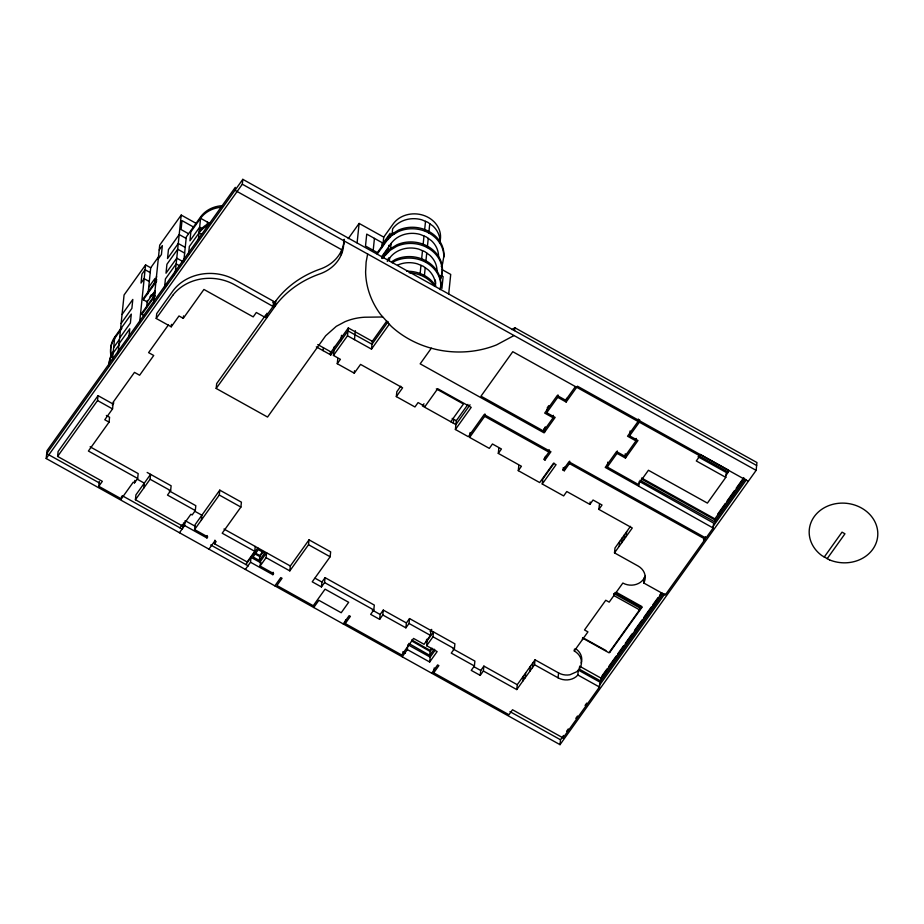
<?xml version="1.0" encoding="UTF-8"?>
<svg xmlns="http://www.w3.org/2000/svg" width="924" height="924" viewBox="0 0 924 924"><rect width="100%" height="100%" fill="white"/><g stroke="black" fill="none" stroke-linecap="round" stroke-linejoin="round"><path stroke-width="1.39" d="M512 329.625L514.83 327.72L756.941 462.543L756.132 470.362L560.013 744.663L46.2 458.523L47.009 450.704L235.273 187.376L234.973 190.309L341.799 249.792L341.291 254.678M98.787 486.301L102.345 481.335L57.6 456.421L58.108 451.524L98.048 395.657L113.051 404.019L112.543 408.905L104.782 419.75L109.067 422.141L88.404 451.039L137.676 478.47L134.534 482.859L133.264 482.155L121.333 498.856L98.787 486.301L99.295 481.416M57.6 456.421L97.54 400.542L98.048 395.657M112.428 359.563L114.749 337.029M109.067 422.141L109.575 417.255L106.364 415.465M118.099 352.749L124.07 294.999L145.588 264.911L150.716 267.764L148.048 293.647M128.99 336.428L129.787 328.771L119.023 343.809M121.333 498.856L121.587 496.407M139.616 322.684L145.588 264.911M143.751 315.511L141.822 314.437L141.973 312.947L154.435 295.518M154.377 297.332L155.036 290.945L147.193 301.917L143.335 299.78L143.486 298.29L156.78 279.695M146.662 307.034L147.343 300.427M152.807 299.526L153.465 293.139M154.458 283.587L154.978 278.482L148.706 287.26M134.534 482.859L134.788 480.411M153.731 302.933L159.702 245.16L181.22 215.073L196.304 223.469M156.017 281.393L156.549 276.288M135.412 499.745L135.92 494.86L150.577 474.358L150.081 479.244L135.412 499.745L182.513 525.987L190.898 514.252L192.169 514.957L195.31 510.568L195.807 505.682L169.196 490.863M137.676 478.47L138.173 473.585L90.113 446.812M156.225 318.468L156.733 313.582L173.25 290.471A45.484 39.466 5.9 0 1 235.043 279.845L273.689 301.374L273.054 306.445L265.2 317.429L256.329 312.497L253.199 316.886L203.927 289.455L183.275 318.353L178.99 315.962L171.229 326.819L156.225 318.468L172.753 295.368M143.798 488.022L144.306 483.137L137.353 479.267M175.375 271.552L181.22 215.073M171.229 326.819L171.483 324.37M183.98 259.482L186.313 236.948L200.982 216.412A28.563 24.786 5.9 0 1 222.222 205.694M188.554 254.169L189.351 246.512L199.318 232.571A28.563 24.786 5.9 0 1 208.986 224.786M183.275 318.353L183.53 315.904M195.31 510.568L167.487 495.079L170.628 490.679L171.125 485.793L147.159 472.453M198.394 239.316L200.727 216.782M207.265 224.694L207.53 222.141M183.01 527.766L183.518 522.88M179.452 532.732L184.604 525.537L184.985 521.864M184.604 525.537L206.93 537.964L207.704 536.89L194.583 529.579L195.091 524.693L219.785 490.136L241.407 502.171L240.898 507.068L222.199 533.217L254.735 551.328L247.135 561.965L214.541 543.809L214.911 540.147M201.374 520.085L201.871 515.199L194.976 511.353M382.594 316.99L364.68 317.221A53.939 46.812 5.9 0 0 344.975 321.702L336.301 326.322L325.664 335.77L267.544 417.059L216.181 388.461L216.69 383.576L266.124 314.426M46.2 458.523L242.319 184.222L242.816 179.337L756.641 465.477M206.93 537.964L207.184 535.527M194.583 529.579L219.288 495.021L219.785 490.136M266.459 318.133L266.967 313.248M274.301 307.161L274.809 302.275L277.581 298.614A99.85 86.648 5.9 0 1 320.351 269.023A39.616 34.373 5.9 0 0 340.355 252.783L341.903 249.572A39.616 34.373 5.9 0 0 344.19 239.281L343.693 244.167A39.616 34.373 5.9 0 1 341.406 254.458L339.847 257.669A39.616 34.373 5.9 0 1 319.843 273.908A99.85 86.648 5.9 0 0 277.073 303.511L216.181 388.461M275.26 305.902L275.768 301.016M245.368 569.438L250.52 562.242L251.028 557.357L260.949 562.878M254.735 551.328L255.232 546.442M259.332 560.475L264.564 553.153L258.293 549.664L253.06 556.976L259.332 560.475L259.84 555.578L262.832 551.397M260.094 566.066L260.591 561.168L266.597 552.771L266.1 557.657L260.094 566.066L273.62 573.596L272.846 574.682L250.52 562.242M272.846 574.682L273.1 572.233M266.1 557.657L289.824 570.882L290.332 565.996L309.032 539.835L330.653 551.871L330.145 556.768L312.231 581.82L321.437 586.948L324.567 582.559L325.075 577.662L374.301 605.081L373.793 609.967L370.651 614.356L379.649 619.357L382.779 614.968L383.287 610.083L406.398 622.961L405.89 627.846L382.779 614.968M323.111 350.658L323.412 347.724M289.824 570.882L308.524 544.721L309.032 539.835M330.214 354.608L330.515 351.674M316.32 346.87L330.815 354.943L331.115 351.963L348.313 327.951L372.291 341.303L371.483 349.122L347.505 335.77L348.313 327.951M549.156 449.688L548.902 452.136L543.751 459.332L545.021 460.037L550.935 451.755L484.164 414.576L468.341 436.706L455.393 429.498L471.217 407.368L437.722 388.715L425.04 406.456L418.087 402.575L414.945 406.964L396.327 396.604L402.61 387.826L360.556 364.403L354.273 373.181L337.26 363.709L340.402 359.321L333.448 355.44L334.373 346.454M337.26 363.709L337.768 358.812M340.933 340.783L341.499 335.32M321.437 586.948L321.933 582.051L325.075 577.662M357.103 242.908L359.124 223.423L383.726 237.122L382.825 245.853M354.469 339.639L355.382 330.723M354.273 373.181L354.527 370.732M373.204 250.3L374.439 238.38M441.245 266.47L442.55 263.941L443.959 255.567A30.885 26.808 5.9 0 0 398.359 230.168L391.845 234.13L386.786 239.455L377.373 252.622L377.223 254.112L386.636 240.945L391.695 235.62L398.209 231.658A30.885 26.808 5.9 0 1 443.797 257.057M381.589 247.967L382.143 242.677L366.736 234.095L365.5 246.003L377.373 252.622M430.942 630.491L430.434 635.377L424.058 644.294L413.548 638.438L401.709 655L345.253 623.561L345.634 619.889M383.552 257.796L385.273 254.112L390.332 248.799L396.846 244.837A30.885 26.808 5.9 0 1 442.434 270.224L441.187 277.119M386.024 253.938L386.29 251.282M387.537 239.27L387.814 236.625M388.242 251.963L388.646 247.99L381.589 257.865L381.716 256.618L391.129 243.451A25.618 22.222 5.9 0 1 420.189 234.442L426.299 236.948L431.496 240.737A25.618 22.222 5.9 0 1 438.53 256.803M388.773 246.743L388.935 245.253M389.755 237.306L390.159 233.333L383.102 243.208M389.339 260.741L389.616 258.108A25.618 22.222 5.9 0 1 418.676 249.099L424.786 251.617L429.983 255.394A25.618 22.222 5.9 0 1 437.017 271.471M390.586 248.718L391.129 243.451M391.961 235.366L392.642 228.782A25.618 22.222 5.9 0 1 421.714 219.773L427.812 222.291L433.01 226.068A25.618 22.222 5.9 0 1 440.055 242.146M394.248 234.072L394.398 232.582M396.327 396.604L396.835 391.707L400.762 386.22M379.649 619.357L380.145 614.472L383.287 610.083M420.027 274.555L420.974 265.327M421.679 258.57L422.487 250.67M423.053 245.23L424.001 236.001M424.566 230.561L425.525 221.344M424.405 275.595L425.213 267.694M425.779 262.254L426.738 253.037M427.292 247.586L428.251 238.369M428.817 232.929L429.764 223.712M441.903 288.554L443.127 276.634L440.933 275.41M405.89 627.846L409.032 623.457L409.54 618.572L454.908 643.832L454.4 648.717L451.27 653.106L474.382 665.985L471.24 670.374L480.226 675.375L483.368 670.986L483.876 666.1L517.255 684.696L516.759 689.581L483.368 670.986M402.206 656.779L407.345 649.584L407.727 645.911M448.706 293.924L450.716 274.428L442.122 269.646M426.634 639.304L426.357 641.914L433.506 631.912L432.998 636.798L426.634 645.714L437.144 651.57L429.672 662.011L407.345 649.584M426.634 645.714L427.131 640.829M453.338 423.18L453.638 420.201M408.755 643.427L429.695 655.335L430.203 650.438L431.681 648.371M429.672 662.011L430.18 657.126L435.158 650.161M455.393 429.498L456.306 420.697L467.96 404.389M579.475 667.151L579.267 669.115L576.807 671.702L569.958 674.774A15.073 13.075 5.9 0 1 558.581 672.926L535.042 659.817L534.534 664.714L558.073 677.823A15.073 13.075 5.9 0 0 576.299 676.587L577.823 674.982L578.332 670.096L599.965 682.143L599.457 687.029L563.074 737.918L512.52 709.759L508.974 714.726L433.726 672.822L434.234 667.936M705.428 536.717L705.174 539.166L665.268 594.975L643.635 582.928L644.629 581.023A15.073 13.075 5.9 0 0 638.034 565.985L614.495 552.875L632.282 527.997L598.891 509.401L602.032 505.012L593.046 500.011L589.905 504.4L566.793 491.533L563.652 495.922L542.249 484.003L556.063 464.68L553.499 463.247L539.685 482.571L518.283 470.651L521.425 466.262L498.302 453.395L501.443 449.006L492.457 443.994L489.316 448.383L469.611 437.41L470.12 432.524M469.611 437.41L484.661 416.354L484.915 413.917M474.382 665.985L474.89 661.099L452.991 648.902M498.302 453.395L498.81 448.498M514.529 330.642L514.83 327.72M480.226 675.375L480.734 670.489L483.876 666.1M518.283 470.651L518.791 465.765M543.866 428.632L543.612 431.069L553.118 417.775L553.372 415.338M431.335 348.209L420.166 363.837L544.109 432.859L555.151 417.405L546.731 412.716L547.112 409.043M542.249 484.003L542.758 479.117L554.134 463.201M545.021 460.037L545.403 456.375M522.903 680.988L523.4 676.102M525.121 677.881L525.629 672.984M546.731 412.716L557.726 397.32L557.981 394.883M529.833 671.298L530.33 666.4M532.374 667.729L532.882 662.843M557.726 397.32L566.158 402.021L566.539 398.348M569.692 461.122L569.438 463.571L564.287 470.766L563.028 470.062L563.27 467.625M564.287 470.766L564.668 467.105M558.073 677.823L558.581 672.926M560.013 744.663L560.522 739.778L562.658 736.798M563.074 737.918L563.328 735.469M663.328 593.508L600.739 681.057L579.267 669.115A15.073 13.075 5.9 0 0 574.278 650.981L574.474 649.029M589.905 504.4L590.159 501.963M582.455 639.535L582.663 637.583M598.891 509.401L599.399 504.516M698.036 456.745L726.299 472.487L725.79 477.373L707.403 503.106L648.417 470.258L638.276 484.442L607.264 467.036L607.773 462.139M607.264 467.036L617.036 453.372L617.29 450.935M600.739 681.057L601.039 678.135L661.965 592.908M614.495 552.875L615.003 547.99L630.48 526.333M563.028 470.062L568.941 461.792L705.948 538.08L713.143 528.02L605.232 467.405L616.539 451.593L624.971 456.283L625.225 453.834M617.036 453.372L625.456 458.061L625.837 454.4M625.456 458.061L637.999 440.517L629.579 435.828L630.087 430.942M619.207 546.292L619.704 541.406M609.713 651.605L609.609 652.587L641.81 607.542L641.914 606.56L616.192 592.238M621.748 542.723L622.256 537.837M623.908 539.708L624.416 534.811M626.137 536.59L626.634 531.704M624.971 456.283L635.966 440.898L636.22 438.45M635.966 440.898L627.546 436.209L638.08 421.471L638.334 419.022M629.579 435.828L639.339 422.176L639.593 419.727M638.761 486.232L639.269 481.346L713.651 523.134L713.143 528.02M643.635 582.928L644.144 578.043M640.043 480.261L714.61 521.794L714.91 518.861L743.762 478.505M725.848 475.594L728.331 472.106L728.539 470.154L700.276 454.412M441.037 278.609L442.284 271.714A30.885 26.808 5.9 0 0 396.685 246.327L390.182 250.288L385.123 255.602M440.332 288.138L440.921 284.892A30.885 26.808 5.9 0 0 395.333 259.494L391.372 261.908M440.182 289.628L440.771 286.382A30.885 26.808 5.9 0 0 395.172 260.984L392.203 262.797M367.66 254.019L366.123 262.012L365.604 271.922A91.037 78.99 5.9 0 0 380.584 314.46L391.302 326.345A91.037 78.99 5.9 0 0 429.891 347.828L435.4 349.272A91.037 78.99 5.9 0 0 496.604 344.871L514.021 335.539M645.125 576.137L643.543 579.221A15.073 13.075 5.9 0 1 622.857 583.044L609.182 602.148L605.763 600.242L584.511 629.96L587.941 631.877L574.278 650.981M159.205 249.988L162.347 245.599L161.423 254.527L158.281 258.916M150.716 267.764L159.02 256.144M122.06 314.483L132.813 299.445L131.889 308.373L121.136 323.423M121.16 328.066L114.495 337.399A28.563 24.786 5.9 0 0 111.261 354.816M120.547 329.14L131.3 314.102L130.376 323.042L119.623 338.08M121.876 328.332L114.333 338.889A28.563 24.786 5.9 0 0 111.377 357.357M143.335 299.78L156.63 281.185M113.675 347.459L119.335 339.535M149.838 296.951L151.501 294.617M113.236 351.697L112.971 352.056A28.563 24.786 5.9 0 0 109.148 364.172M199.214 231.439L199.468 231.081A28.563 24.786 5.9 0 1 210.21 222.811M119.554 344.132L112.82 353.546A28.563 24.786 5.9 0 0 108.986 365.661M141.822 314.437L155.117 295.853M166.978 284.396L164.495 287.872L165.419 278.933L176.172 263.883L179.649 265.823M172.765 276.299L174.417 273.978M242.816 179.337L46.708 453.638L99.769 483.183M168.457 324.855L148.602 352.622L153.731 355.486L139.616 375.236L134.477 372.372L112.971 402.46L113.825 402.933L112.278 405.105M274.809 302.275L274.185 303.153L272.927 302.46L273.55 301.559M348.209 238.669L359.124 223.423M383.726 237.122L393.15 223.955A25.618 22.222 5.9 0 1 425.352 216.031A25.618 22.222 5.9 0 1 439.512 243.024M179.961 527.847L182.097 524.867M382.143 258.512L385.273 254.112M387.422 259.91L388.981 257.715M387.26 261.4L389.616 258.108M330.815 354.943L348.013 330.884L371.979 344.236L388.115 321.679M333.448 355.44L347.505 335.77M208.951 549.156L214.865 540.875L216.135 541.579L214.541 543.809M372.291 341.303L386.798 320.998M371.483 349.122L389.223 324.301M245.876 564.552L257.808 547.874M262.728 552.379L259.736 556.56L254.724 553.765M274.867 585.862L280.781 577.581L282.051 578.285L276.9 585.493L313.236 605.728L325.075 589.166L348.671 602.298L341.21 612.739L318.872 600.311L313.733 607.507M423.977 403.765L422.407 405.959L455.902 424.601L470.062 404.804M450.762 421.748L463.444 404.007L436.324 388.9M343.22 623.931L349.145 615.65L350.404 616.354L345.253 623.561M547.239 407.819L548.81 405.624M544.617 427.974L545.391 426.888L544.883 431.774L480.977 396.188L512.785 351.697L638.08 421.471M406.398 622.961L409.54 618.572M575.421 386.579L565.661 400.231L557.241 395.541L544.698 413.086L553.118 417.775M566.158 402.021L577.465 386.209L748.29 481.335M430.145 631.6L431.727 629.383M432.317 648.325L430.099 651.42L411.63 640.921M429.695 655.335L434.13 649.133M431.693 673.203L437.606 664.922L438.877 665.626L433.726 672.822M517.255 684.696L535.042 659.817M516.759 689.581L534.534 664.714M640.263 608.87L608.916 652.76L583.229 638.461M601.974 675.987L606.976 668.976M608.65 666.643L616.158 656.144M617.833 653.799L623.677 645.633M625.34 643.3L632.016 633.956M634.522 630.457L642.041 619.946M643.705 617.613L651.212 607.114M652.887 604.77L657.9 597.77M659.563 595.437L661.238 593.104M717.775 514.021L725.328 503.453M727.003 501.097L734.568 490.529M736.243 488.184L743.797 477.616M714.61 521.794L745.102 479.129M566.597 731.288L568.272 728.944M575.825 718.375L577.512 716.019M585.065 705.451L586.74 703.106M599.341 685.493L664.83 593.889M703.453 539.87L705.128 537.514M712.693 526.946L746.269 479.972M824.208 557.103L842.03 532.155L844.963 533.795L827.13 558.731M273.054 306.445L234.546 284.742A45.484 39.466 5.9 0 0 172.742 295.357M242.319 184.222L756.132 470.362M639.339 422.176L699.907 455.902L696.303 460.949L725.79 477.373M698.844 455.682L728.331 472.106M200.566 218.272L210.025 223.539M201.963 228.505L199.653 227.212L189.94 240.794L190.864 231.855L200.831 217.902A28.563 24.786 5.9 0 1 222.072 207.184M193.035 226.761L182.005 220.617L181.081 229.556L188.427 233.645M641.591 478.02L714.91 518.861M641.487 479.002L714.806 519.831M199.053 232.929L201.374 234.222M186.151 238.438L179.198 234.557L168.445 249.607L167.521 258.547L178.274 243.497L185.227 247.378M484.661 416.354L548.902 452.136M569.438 463.571L705.174 539.166M184.638 253.095L177.685 249.226L166.932 264.264L166.008 273.204L176.761 258.166L183.714 262.035M452.194 418.41L456.306 420.697M317.752 344.571L331.115 352.009M150.219 272.592L145.08 269.739L141.95 274.128L141.025 283.067L144.156 278.678L149.295 281.531M614.864 592.538L641.81 607.542M585.111 638.946L605.936 650.542M579.567 666.181L601.039 678.135M97.54 400.542L112.543 408.905M577.823 674.982L599.457 687.029M219.288 495.021L240.898 507.068M308.524 544.721L330.145 556.768M150.081 479.244L170.628 490.679M409.032 623.457L430.434 635.377M432.998 636.798L454.4 648.717M324.567 582.559L373.793 609.967M315.038 578.216L321.933 582.051M372.28 610.094L380.145 614.472M473.989 666.735L480.734 670.489M223.955 529.025L290.332 565.996M254.828 552.795L259.84 555.578M185.112 520.651L195.033 526.172M407.854 644.686L430.18 657.126M122.326 495.749L182.421 529.209M210.707 544.964L248.337 565.927M402.702 651.894L405.162 653.256M509.967 711.63L560.522 739.778M411.723 639.939L430.203 650.438M343.624 240.644L343.693 244.167M575.664 648.717A15.073 13.075 5.9 0 1 581.161 663.097M406.652 271.263A30.885 26.808 5.9 0 1 435.654 285.955M409.182 272.776A30.885 26.808 5.9 0 1 434.846 286.417M397.69 265.072A25.618 22.222 5.9 0 1 417.163 263.767L423.273 266.274L428.459 270.051A25.618 22.222 5.9 0 1 435.504 286.128M435.227 279.984A25.618 22.222 5.9 0 1 435.654 283.483M614.102 593.612L613.894 595.564L639.581 609.875L639.778 607.911L614.102 593.612M829.579 559.909L821.944 555.659A34.361 29.811 5.9 0 1 828.412 505.774A34.361 29.811 5.9 0 1 877.8 533.287A34.361 29.811 5.9 0 1 829.579 559.909"/></g></svg>
